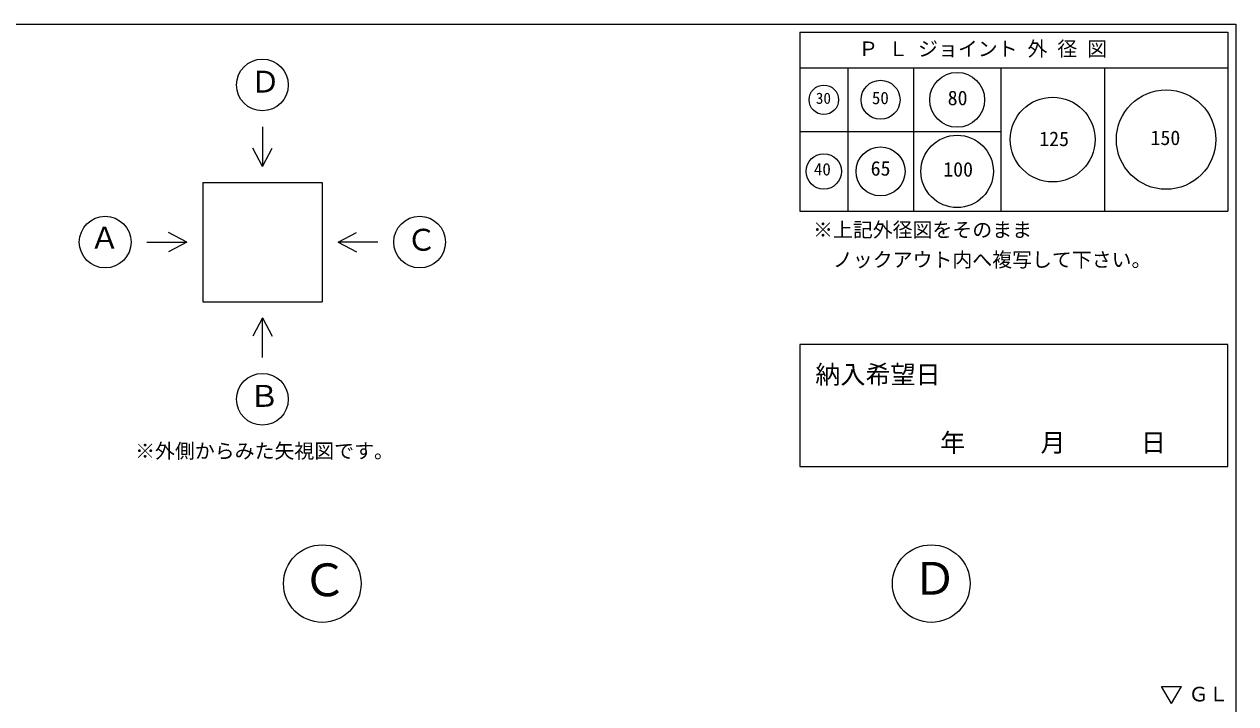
# Model space of a CAD drawing. Units: millimetres, scale not verified. Extents: x -4890 to 18490, y -2312 to 2312.
# Drawn here: x 1846 to 4890, y 604 to 2312 of the extents above; entities that cross this region are included whole.
import ezdxf
from ezdxf.enums import TextEntityAlignment as Align

# ---------------------------------------------------------------- set-up
doc = ezdxf.new("R2010")
doc.units = ezdxf.units.MM
doc.header["$LTSCALE"] = 10
for name, color, linetype, lineweight in [('0-2_waku', 7, 'Continuous', 18), ('0-3_gaikei', 7, 'Continuous', 18), ('0-8_hole', 7, 'Continuous', 18), ('0-E_文字１', 7, 'Continuous', 18)]:
    doc.layers.add(name, color=color, linetype=linetype, lineweight=lineweight)
doc.styles.add('ＭＳ ゴシック', font='')
doc.styles.get('ＭＳ ゴシック').set_extended_font_data('MS Gothic')

msp = doc.modelspace()

# ---------------------------------------------------------------- linework, layer by layer
at = {"layer": '0-2_waku'}
for p, q in [((3794.94, 2292.19), (3794.94, 1842.19)), ((3794.94, 2292.19), (4869.94, 2292.19)), ((3794.94, 2292.19), (4869.94, 2292.19)), ((3794.94, 2292.19), (4869.94, 2292.19)), ((3794.94, 2292.19), (3794.94, 1842.19)), ((3794.94, 2292.19), (4869.94, 2292.19)), ((3794.94, 2292.19), (4869.94, 2292.19)), ((3794.94, 2292.19), (4869.94, 2292.19)), ((4869.94, 2292.19), (4869.94, 1842.19)), ((4869.94, 2292.19), (4869.94, 1842.19)), ((3794.94, 2202.19), (4869.94, 2202.19)), ((3914.94, 2202.19), (3914.94, 1842.19)), ((4079.94, 2202.19), (4079.94, 1842.19)), ((4299.94, 2202.19), (4299.94, 1842.19)), ((4559.94, 2202.19), (4559.94, 1842.19)), ((3794.94, 2042.19), (4299.94, 2042.19)), ((3794.94, 1842.19), (4869.94, 1842.19)), ((3794.94, 1842.19), (4869.94, 1842.19))]:
    msp.add_line(p, q, dxfattribs=at)
msp.add_lwpolyline([(-1230.06, 2312.19), (4889.94, 2312.19), (4889.94, -1962.81)], dxfattribs=at)
at = {"layer": '0-3_gaikei'}
for p, q in [((2444.55, 2054.41), (2444.55, 1954.41)), ((2444.55, 1954.41), (2420.43, 2000.79)), ((2444.55, 1954.41), (2468.68, 2000.79)), ((2294.55, 1914.41), (2594.55, 1914.41)), ((2294.55, 1914.41), (2294.55, 1614.41)), ((2594.55, 1914.41), (2594.55, 1614.41)), ((2254.55, 1764.41), (2208.18, 1788.54)), ((2634.55, 1764.41), (2680.93, 1788.54)), ((2154.55, 1764.41), (2254.55, 1764.41)), ((2254.55, 1764.41), (2208.18, 1740.28)), ((2294.55, 1614.41), (2594.55, 1614.41)), ((2444.55, 1574.41), (2420.43, 1528.03)), ((2444.55, 1574.41), (2468.68, 1528.03)), ((2444.55, 1474.41), (2444.55, 1574.41))]:
    msp.add_line(p, q, dxfattribs=at)
msp.add_lwpolyline([(2734.55, 1764.41), (2634.55, 1764.41), (2680.93, 1740.28)], dxfattribs=at)
for centre, radius in [((2444.55, 2159.41), 65), ((2049.55, 1764.41), 65), ((2839.55, 1764.41), 65), ((2444.55, 1369.41), 65), ((2594.94, 905.94), 97.5), ((4124.94, 905.94), 97.5)]:
    msp.add_circle(centre, radius, dxfattribs=at)
at = {"layer": '0-8_hole', "lineweight": 5}
msp.add_line((4869.94, 1506.9), (3794.94, 1506.9), dxfattribs=at)
msp.add_lwpolyline([(3794.94, 1506.9), (3794.94, 1200.19), (4869.94, 1200.19), (4869.94, 1506.9)], dxfattribs=at)
msp.add_lwpolyline([(3794.94, 1506.9), (3794.94, 1200.19), (4869.94, 1200.19), (4869.94, 1506.9)], close=True, dxfattribs=at)
at = {"layer": '0-8_hole'}
for centre, radius in [((3997.44, 2122.19), 49), ((4189.94, 2122.19), 69), ((3854.94, 2122.19), 37), ((4714.94, 2022.19), 125), ((4429.94, 2022.19), 106.5), ((4189.94, 1942.19), 91), ((3854.94, 1942.19), 44.5), ((3997.44, 1942.19), 61.5)]:
    msp.add_circle(centre, radius, dxfattribs=at)
at = {"layer": '0-E_文字１'}
for p, q in [((4728.68, 604.33), (4703.48, 647.27)), ((4703.48, 647.27), (4753.88, 647.27)), ((4728.68, 604.33), (4753.88, 647.27))]:
    msp.add_line(p, q, dxfattribs=at)

# ---------------------------------------------------------------- texts
at = {"layer": '0-8_hole', "style": 'ＭＳ ゴシック'}
for s, height, p in [('30', 28.04, (3834.89, 2103.65)), ('50', 31.16, (3975.85, 2101.84)), ('80', 36.66, (4166.12, 2097.5)), ('125', 36.66, (4396.22, 1994.77)), ('150', 36.66, (4675.76, 1997.42)), ('40', 31.16, (3830.22, 1922.59)), ('65', 36.66, (3972.66, 1920.46)), ('100', 36.66, (4155, 1918.01)), ('納入希望日', 46.19, (3833.54, 1394.65))]:
    msp.add_text(s, height=height, dxfattribs=at).set_placement(p, align=Align.BOTTOM_LEFT)
at = {"layer": '0-E_文字１', "style": 'ＭＳ ゴシック'}
for s, height, p in [('Ｐ Ｌ ジョイント 外 径 図', 36.66, (3941.87, 2221.01)), ('Ｄ', 54.99, (2414.3, 2123.76)), ('Ａ', 54.99, (2010.61, 1731.24)), ('Ｃ', 54.99, (2806.56, 1726.29)), ('※上記外径図をそのまま', 36.66, (3827.9, 1765.99)), ('\u3000ノックアウト内へ複写して下さい。', 36.66, (3827.9, 1690.99)), ('Ｂ', 54.99, (2411.56, 1333.76)), ('\u3000\u3000\u3000年\u3000\u3000\u3000月\u3000\u3000\u3000日     ', 46.19, (3958.43, 1223.28)), ('※外側からみた矢視図です。', 36.66, (2124.76, 1210.04)), ('Ｃ', 82.48, (2544.4, 849.4)), ('Ｄ', 82.48, (4077.2, 853.12)), ('ＧＬ', 36.66, (4771.48, 598.78))]:
    msp.add_text(s, height=height, dxfattribs=at).set_placement(p, align=Align.BOTTOM_LEFT)

doc.saveas('drawing.dxf')
